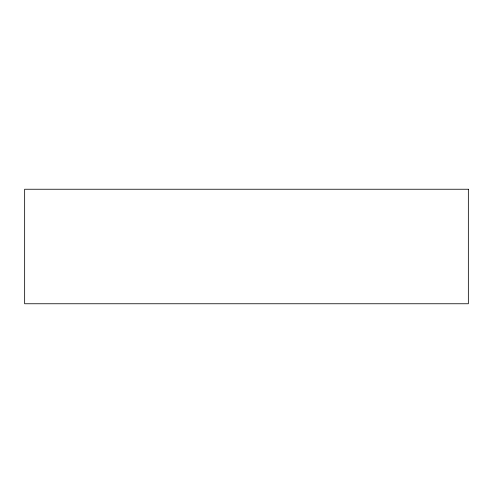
<?xml version="1.0" encoding="UTF-8"?>
<svg xmlns="http://www.w3.org/2000/svg" width="493" height="493" viewBox="0 0 493 493"><rect width="100%" height="100%" fill="white"/><g stroke="black" fill="none" stroke-linecap="round" stroke-linejoin="round"><path stroke-width="0.74" d="M468.35 189.244L24.65 189.244L24.65 303.756L468.35 303.756L468.35 189.244"/></g></svg>
